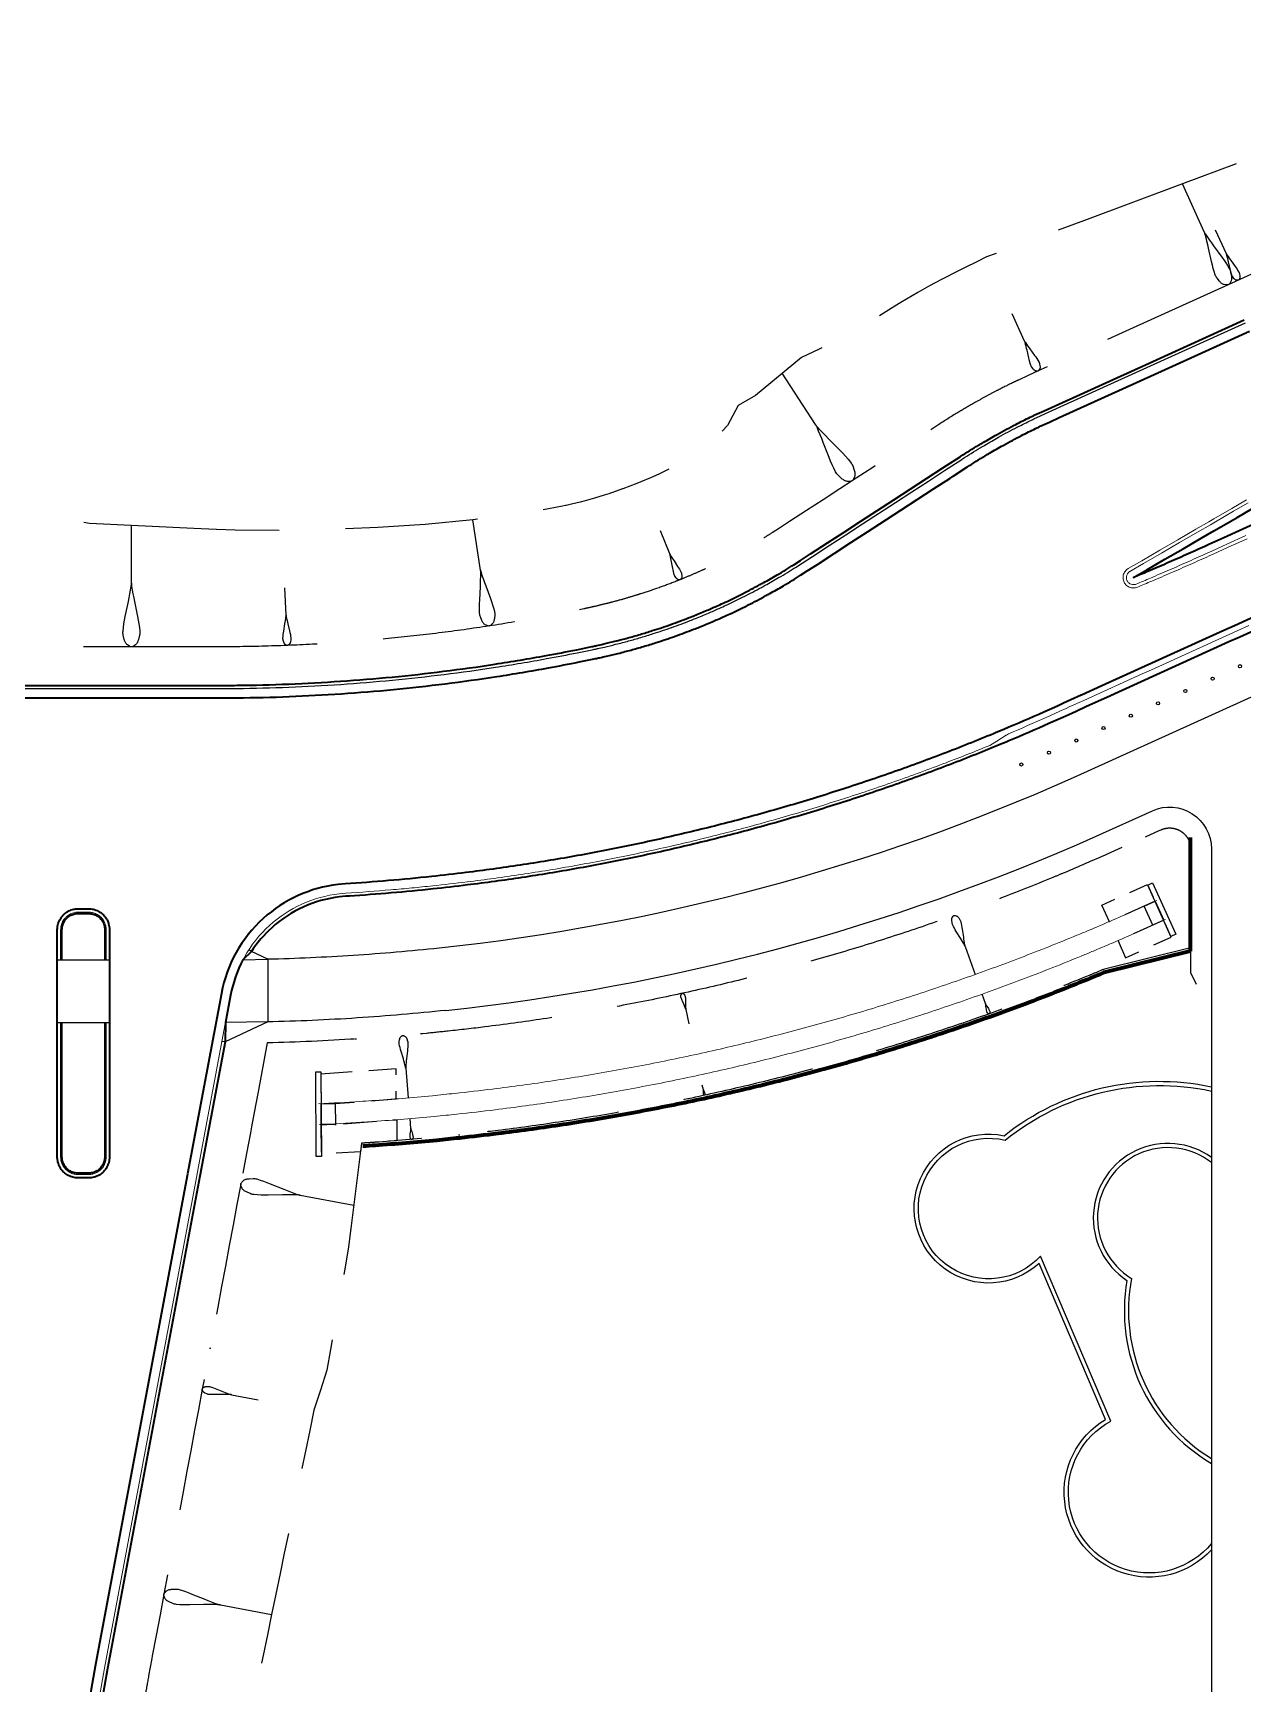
# Model space of a CAD drawing. Header units: metres. Extents: x 246420 to 246883, y 7418965 to 7419490.
# Drawn here: x 246766.2 to 246824.1, y 7419410.5 to 7419489.6 of the extents above; entities that cross this region are included whole.
import ezdxf

# ---------------------------------------------------------------- set-up
doc = ezdxf.new("R2010")
doc.units = ezdxf.units.M
doc.linetypes.add('HIDDEN', pattern=[9.525, 6.35, -3.175])
doc.linetypes.add('HIDDEN3', pattern=[2.3813, 1.5875, -0.7938])
for name, color, linetype, lineweight in [('BATTER', 251, 'HIDDEN', 25), ('BATTER_TICKS', 251, 'HIDDEN', 25), ('FENCE_1.05m', 10, 'FENCE_LINE', 70), ('FENCE_1.8m', 30, 'FENCE_LINE', 70)]:
    doc.layers.add(name, color=color, linetype=linetype, lineweight=lineweight)
for name, color, linetype in [('BOLLARD', 170, 'Continuous'), ('GRADELINE', 251, 'HIDDEN'), ('MISC_CONCRETE', 7, 'Continuous'), ('MISC_CONCRETE_2', 7, 'Continuous'), ('MISC_CONCRETE_3_ES', 7, 'Continuous'), ('MISC_CONCRETE_HIDDEN', 252, 'HIDDEN3')]:
    doc.layers.add(name, color=color, linetype=linetype)
for name, color, linetype, lineweight, true_color in [('KERB_BACK', 7, 'Continuous', 35, 0x5fd2ff), ('KERB_LINE', 7, 'Continuous', 18, 0xb9b9b9), ('KERB_LIP', 7, 'Continuous', 35, 0x5fd2ff)]:
    doc.layers.add(name, color=color, linetype=linetype, lineweight=lineweight, true_color=true_color)
doc.styles.get("Standard").update_dxf_attribs({"font": 'romans.shx', "width": 0.65})
doc.linetypes.add('FENCE_LINE', pattern='A,20,-1,["//",Standard,S=1,R=0,X=0,Y=-0.3],-3', length=24)

# ---------------------------------------------------------------- blocks, each defined once
blk = doc.blocks.new('Batter Tadpole2')
at = {"linetype": 'Continuous'}
for p, q in [((0, -0.0003), (0.0004, 0.0039)), ((0.0004, 0.0039), (0.0014, 0.0082)), ((0.0014, 0.0082), (0.0032, 0.0124)), ((0.0032, 0.0124), (0.0057, 0.0166)), ((0.0057, 0.0166), (0.017, 0.0336)), ((0.017, 0.0336), (0.0203, 0.0378)), ((0.0203, 0.0378), (0.0244, 0.0418)), ((0.0244, 0.0418), (0.0295, 0.0456)), ((0.0295, 0.0456), (0.0355, 0.0493)), ((0.0355, 0.0493), (0.0408, 0.052)), ((0.0408, 0.052), (0.047, 0.0545)), ((0.047, 0.0545), (0.0542, 0.0568)), ((0.0542, 0.0568), (0.0622, 0.059)), ((0.0622, 0.059), (0.0962, 0.0675)), ((0.0962, 0.0675), (0.1047, 0.0692)), ((0.1047, 0.0692), (0.1134, 0.0702)), ((0.1134, 0.0702), (0.1221, 0.0704)), ((0.1221, 0.0704), (0.131, 0.0698)), ((0.131, 0.0698), (0.1616, 0.0662)), ((0.1616, 0.0662), (0.1924, 0.0617)), ((0.1924, 0.0617), (0.2232, 0.0565)), ((0.2232, 0.0565), (0.2542, 0.0506)), ((0.2542, 0.0506), (0.3787, 0.0251)), ((0.3787, 0.0251), (0.4098, 0.0188)), ((0.4098, 0.0188), (0.4413, 0.0129)), ((0.4413, 0.0129), (0.4729, 0.0071)), ((0.4729, 0.0071), (0.5049, 0.0017)), ((0.5049, 0.0017), (0.511, 0.0008)), ((0.511, 0.0008), (0.5174, 0.0002)), ((0.5174, 0.0002), (0.5241, -0.0002)), ((0.0003, -0.0045), (0, -0.0003)), ((0.0014, -0.0087), (0.0003, -0.0045)), ((0.0032, -0.013), (0.0014, -0.0087)), ((0.0056, -0.0172), (0.0032, -0.013)), ((0.0169, -0.0342), (0.0056, -0.0172)), ((0.0202, -0.0384), (0.0169, -0.0342)), ((0.0243, -0.0423), (0.0202, -0.0384)), ((0.0294, -0.0462), (0.0243, -0.0423)), ((0.0353, -0.0498), (0.0294, -0.0462)), ((0.0407, -0.0525), (0.0353, -0.0498)), ((0.0469, -0.055), (0.0407, -0.0525)), ((0.054, -0.0574), (0.0469, -0.055)), ((0.062, -0.0596), (0.054, -0.0574)), ((0.096, -0.0681), (0.062, -0.0596)), ((0.1045, -0.0698), (0.096, -0.0681)), ((0.1132, -0.0708), (0.1045, -0.0698)), ((0.1219, -0.071), (0.1132, -0.0708)), ((0.1308, -0.0704), (0.1219, -0.071)), ((0.1614, -0.0668), (0.1308, -0.0704)), ((0.1922, -0.0624), (0.1614, -0.0668)), ((0.223, -0.0571), (0.1922, -0.0624)), ((0.254, -0.0512), (0.223, -0.0571)), ((0.3786, -0.0257), (0.254, -0.0512)), ((0.4098, -0.0195), (0.3786, -0.0257)), ((0.4412, -0.0135), (0.4098, -0.0195)), ((0.4729, -0.0078), (0.4412, -0.0135)), ((0.5049, -0.0024), (0.4729, -0.0078)), ((0.511, -0.0015), (0.5049, -0.0024)), ((0.5174, -0.0009), (0.511, -0.0015)), ((0.5241, -0.0005), (0.5174, -0.0009)), ((0.5241, -0.0002), (0.531, -0.0003)), ((0.531, -0.0003), (0.5241, -0.0005)), ((0.531, -0.0003), (1.0113, -0.0004))]:
    blk.add_line(p, q, dxfattribs=at)
blk = doc.blocks.new('*U6')
at = {"layer": 'BOLLARD'}
blk.add_circle((0, 0), 0.075, dxfattribs=at)
blk = doc.blocks.new('*U7')
at = {"layer": 'BOLLARD', "color": 0, "linetype": 'ByBlock', "lineweight": -2, "transparency": 16777216}
for p, rotation in [((246831.835, 7419462.85), 204.4035347357098), ((246829.221, 7419461.665), 204.4035347537217), ((246830.528, 7419462.257), 204.4035347357098), ((246827.914, 7419461.072), 204.4035347428076), ((246826.608, 7419460.479), 204.4035347428076), ((246823.994, 7419459.293), 204.4035347357098), ((246825.301, 7419459.886), 204.4035347357098), ((246822.687, 7419458.7), 204.4035347357098), ((246821.38, 7419458.107), 204.4035347357098), ((246818.767, 7419456.921), 204.4035347357098), ((246820.074, 7419457.514), 204.4035347553854), ((246817.46, 7419456.329), 204.4035347357098), ((246816.153, 7419455.736), 204.4035347925544), ((246813.524, 7419454.584), 202.827515212321), ((246814.843, 7419455.151), 203.6544740389557)]:
    blk.add_blockref('*U6', p, dxfattribs=dict(at, rotation=rotation))

msp = doc.modelspace()

# ---------------------------------------------------------------- linework, layer by layer
at = {"layer": 'BATTER', "flags": 128}
for points in [[(246841.787, 7419489.629), (246838.654, 7419488.871), (246835.616, 7419487.801), (246835.616, 7419487.801), (246833.929, 7419487.183), (246833.56, 7419487.048), (246833.56, 7419487.048), (246829.221, 7419485.458), (246824.557, 7419483.637), (246821.239, 7419482.407)], [(246843.191, 7419486.533), (246840.308, 7419485.225), (246837.387, 7419483.9), (246837.387, 7419483.9), (246835.754, 7419483.159), (246835.398, 7419482.998), (246835.398, 7419482.997), (246831.201, 7419481.093), (246826.648, 7419479.028), (246823.433, 7419477.569)], [(246821.239, 7419482.407), (246816.545, 7419480.65), (246811.849, 7419478.9), (246811.381, 7419478.664), (246810.831, 7419478.398), (246810.545, 7419478.256), (246809.691, 7419477.815), (246809.128, 7419477.512), (246808.566, 7419477.198), (246807.74, 7419476.717), (246807.458, 7419476.546), (246806.383, 7419475.872), (246806.365, 7419475.86), (246806.343, 7419475.846), (246805.696, 7419475.42), (246805.531, 7419475.309), (246804.693, 7419474.888), (246803.838, 7419474.487), (246802.98, 7419474.087), (246802.25, 7419473.48), (246802.062, 7419473.325), (246801.516, 7419472.874), (246800.776, 7419472.267), (246799.948, 7419471.789), (246799.434, 7419470.819), (246799.023, 7419470.385), (246798.822, 7419470.172), (246798.572, 7419469.916), (246798.299, 7419469.649), (246797.817, 7419469.357), (246797.681, 7419469.281), (246797.048, 7419468.94), (246796.993, 7419468.911), (246796.406, 7419468.62), (246796.151, 7419468.5), (246795.754, 7419468.322), (246795.292, 7419468.125), (246795.094, 7419468.045), (246794.426, 7419467.79), (246794.418, 7419467.787), (246793.75, 7419467.557), (246793.529, 7419467.485), (246793.068, 7419467.345), (246792.629, 7419467.222), (246792.379, 7419467.156), (246791.969, 7419467.055), (246791.718, 7419466.997), (246791.685, 7419466.989), (246791.528, 7419466.955), (246790.864, 7419466.833), (246789.504, 7419466.615), (246787.237, 7419466.312), (246784.962, 7419466.086), (246782.684, 7419465.935), (246780.404, 7419465.858), (246778.129, 7419465.796), (246775.854, 7419465.81), (246774.951, 7419465.836), (246774.939, 7419465.837), (246774.939, 7419465.837)], [(246774.937, 7419465.837), (246773.878, 7419465.887), (246768.878, 7419466.123), (246764.878, 7419466.875), (246764.878, 7419466.875), (246763.878, 7419466.923), (246759.81, 7419467.173), (246759.81, 7419467.173), (246758.878, 7419467.111), (246758.65, 7419467.095), (246758.65, 7419467.095), (246758.035, 7419467.058), (246758.035, 7419467.058), (246757.9, 7419467.051), (246756.878, 7419466.974), (246756.878, 7419466.974), (246755.33, 7419466.981), (246755.33, 7419466.981), (246755.329, 7419466.981), (246755.329, 7419466.981), (246754.33, 7419467.032), (246754.329, 7419467.032), (246753.878, 7419467.055), (246748.878, 7419467.311), (246746.522, 7419467.432), (246743.878, 7419467.568), (246743.668, 7419467.578), (246738.878, 7419467.824), (246733.878, 7419468.041), (246728.878, 7419467.724), (246723.878, 7419466.827), (246722.13, 7419466.373), (246722.13, 7419466.373), (246718.878, 7419465.989), (246717.13, 7419465.732), (246717.13, 7419465.732), (246713.878, 7419465.254), (246708.878, 7419464.397), (246703.878, 7419463.468), (246702.348, 7419463.184), (246700.22, 7419462.789), (246698.878, 7419462.54), (246698.174, 7419462.409), (246697.506, 7419462.285), (246695.281, 7419461.872), (246693.752, 7419461.588), (246692.207, 7419461.273), (246692.207, 7419461.273), (246691.048, 7419461.018), (246688.375, 7419460.37), (246685.714, 7419459.853), (246685.021, 7419459.723), (246685.021, 7419459.723), (246684.872, 7419459.695), (246684.872, 7419459.695), (246683.043, 7419459.533)], [(246821.627, 7419450.352), (246821.627, 7419448.614), (246821.627, 7419448.551), (246821.627, 7419448.551), (246821.627, 7419447.261), (246821.627, 7419447.261), (246821.627, 7419445.261), (246821.627, 7419445.261), (246821.627, 7419445.261), (246821.627, 7419444.614), (246821.627, 7419444.614), (246822.127, 7419443.614), (246822.627, 7419442.614)], [(246777.392, 7419441.25), (246776.951, 7419438.902), (246776.767, 7419437.919), (246776.638, 7419437.232), (246776.583, 7419436.936), (246776.398, 7419435.954), (246776.214, 7419434.971), (246776.123, 7419434.486), (246776.123, 7419434.486)], [(246781.909, 7419436.442), (246781.416, 7419432.475), (246781.277, 7419431.484), (246781.122, 7419430.495), (246780.951, 7419429.51), (246780.774, 7419428.526), (246780.598, 7419427.541), (246780.422, 7419426.557), (246780.245, 7419425.573), (246780.245, 7419425.572), (246779.936, 7419424.613), (246779.627, 7419423.654), (246779.627, 7419423.654), (246779.424, 7419422.674), (246779.221, 7419421.695), (246779.018, 7419420.716), (246778.815, 7419419.736), (246778.612, 7419418.757), (246778.409, 7419417.777), (246778.206, 7419416.798), (246778.003, 7419415.819), (246777.8, 7419414.839), (246777.597, 7419413.86), (246777.394, 7419412.881), (246777.191, 7419411.901), (246776.988, 7419410.922), (246776.962, 7419410.8), (246776.804, 7419410.008), (246776.633, 7419409.101), (246776.471, 7419408.193), (246776.312, 7419407.283), (246776.155, 7419406.373), (246775.996, 7419405.463), (246775.837, 7419404.552), (246775.678, 7419403.639), (246775.517, 7419402.726), (246775.356, 7419401.811), (246775.193, 7419400.895), (246775.03, 7419399.977), (246774.866, 7419399.057), (246774.701, 7419398.135), (246774.535, 7419397.21), (246774.368, 7419396.283), (246774.2, 7419395.353), (246774.031, 7419394.42), (246773.906, 7419393.712), (246773.865, 7419393.469), (246773.832, 7419393.287), (246773.652, 7419392.469), (246773.514, 7419391.855)]]:
    msp.add_lwpolyline(points, dxfattribs=at)
for points in [[(246823.433, 7419477.569), (246818.88, 7419475.503), (246814.327, 7419473.438), (246813.851, 7419473.222), (246813.382, 7419473.005, 0.002083), (246813.138, 7419472.888, 0.006255), (246812.412, 7419472.526, 0.004162), (246811.934, 7419472.275, 0.00419), (246811.456, 7419472.014, 0.006227), (246810.755, 7419471.611, 0.002149), (246810.516, 7419471.469, 0.008268), (246809.606, 7419470.9, 0.00014), (246809.591, 7419470.89, 0.00017), (246809.572, 7419470.878), (246808.923, 7419470.456), (246808.756, 7419470.347), (246807.975, 7419469.84), (246807.191, 7419469.33), (246806.404, 7419468.819), (246805.614, 7419468.305), (246805.411, 7419468.173), (246804.821, 7419467.789), (246804.024, 7419467.271), (246803.223, 7419466.751), (246802.418, 7419466.228), (246801.931, 7419465.911), (246801.635, 7419465.721, -0.003883), (246801.271, 7419465.495, -0.004143), (246800.88, 7419465.26, -0.006273), (246800.279, 7419464.918, -0.001735), (246800.112, 7419464.825, -0.007992), (246799.332, 7419464.416, -0.00069), (246799.264, 7419464.382, -0.007287), (246798.541, 7419464.032, -0.003129), (246798.228, 7419463.889, -0.004835), (246797.74, 7419463.675, -0.005582), (246797.171, 7419463.44, -0.002372), (246796.928, 7419463.343, -0.007945), (246796.108, 7419463.038, -0.0001), (246796.097, 7419463.035, -0.007838), (246795.279, 7419462.76, -0.002579), (246795.007, 7419462.675, -0.005353), (246794.442, 7419462.507, -0.005064), (246793.903, 7419462.36, -0.002865), (246793.598, 7419462.282, -0.004686), (246793.095, 7419462.162, -0.002866), (246792.787, 7419462.093, -0.000374), (246792.747, 7419462.084, -0.001776), (246792.556, 7419462.043), (246791.853, 7419461.899, -0.004251), (246790.416, 7419461.624, -0.007066), (246788.019, 7419461.221, -0.007066), (246785.612, 7419460.885, -0.007066), (246783.196, 7419460.618, -0.007066), (246780.774, 7419460.419, -0.007066), (246778.346, 7419460.289, -0.007066), (246775.916, 7419460.227, -0.002805), (246774.951, 7419460.222, -0.00004), (246774.938, 7419460.222, 0), (246774.938, 7419460.222)], [(246774.937, 7419460.222), (246773.878, 7419460.222), (246768.878, 7419460.222), (246764.878, 7419460.222), (246764.878, 7419460.222), (246763.878, 7419460.222), (246759.81, 7419460.222), (246759.81, 7419460.222), (246758.878, 7419460.222), (246758.65, 7419460.222), (246758.65, 7419460.222), (246758.035, 7419460.222), (246758.035, 7419460.222), (246757.9, 7419460.222), (246756.878, 7419460.222), (246756.878, 7419460.222), (246755.33, 7419460.222), (246755.33, 7419460.222), (246755.329, 7419460.222), (246755.329, 7419460.222), (246754.33, 7419460.222), (246754.329, 7419460.222), (246753.878, 7419460.222), (246748.878, 7419460.222), (246746.522, 7419460.222), (246743.878, 7419460.222), (246743.668, 7419460.222), (246738.878, 7419460.222), (246733.878, 7419460.222), (246728.878, 7419460.222), (246723.878, 7419460.222), (246722.13, 7419460.222), (246722.13, 7419460.222), (246718.878, 7419460.222), (246717.13, 7419460.222), (246717.13, 7419460.222), (246713.878, 7419460.222), (246708.878, 7419460.222), (246703.878, 7419460.222), (246702.348, 7419460.222), (246700.22, 7419460.222), (246698.878, 7419460.222), (246698.174, 7419460.222), (246697.506, 7419460.222), (246695.281, 7419460.222, 0.003771), (246693.772, 7419460.211, 0.003831), (246692.241, 7419460.176, 0), (246692.24, 7419460.176, 0.00289), (246691.085, 7419460.134, 0.006721), (246688.401, 7419459.985, 0.006721), (246685.722, 7419459.764, 0.001755), (246685.024, 7419459.695, 0), (246685.024, 7419459.695, 0.000379), (246684.873, 7419459.679, 0), (246684.873, 7419459.679, 0.004587), (246683.05, 7419459.471, 0.006721), (246680.387, 7419459.107, 0.006721), (246677.735, 7419458.671, 0.006721), (246675.095, 7419458.163, 0.006721), (246672.47, 7419457.586, 0.006721), (246669.861, 7419456.937, 0.006721), (246667.27, 7419456.219, 0.006721), (246664.7, 7419455.431, 0.006721), (246662.152, 7419454.575, 0.006721), (246659.628, 7419453.651, 0.006721), (246657.13, 7419452.659, 0.006721), (246654.659, 7419451.6, 0.006721), (246652.218, 7419450.475, 0.001039), (246651.843, 7419450.295), (246647.687, 7419448.291), (246643.184, 7419446.119), (246638.68, 7419443.947), (246634.176, 7419441.775), (246629.673, 7419439.604), (246625.169, 7419437.432), (246620.665, 7419435.26), (246616.162, 7419433.088), (246614.026, 7419432.058), (246614.026, 7419432.058), (246611.658, 7419430.916), (246608.252, 7419429.274), (246608.252, 7419429.274), (246608.005, 7419429.154), (246608.005, 7419429.154), (246607.155, 7419428.744), (246606.55, 7419428.453), (246606.55, 7419428.453), (246602.651, 7419426.572), (246602.651, 7419426.572), (246598.147, 7419424.4), (246593.644, 7419422.228), (246593.518, 7419422.168), (246593.518, 7419422.168), (246592.063, 7419421.466), (246592.062, 7419421.466), (246591.816, 7419421.347), (246591.816, 7419421.347), (246589.14, 7419420.057), (246586.901, 7419418.977), (246586.901, 7419418.977), (246584.636, 7419417.885), (246580.133, 7419415.713), (246575.629, 7419413.541), (246571.125, 7419411.369), (246566.622, 7419409.197), (246562.118, 7419407.025), (246557.614, 7419404.853), (246553.111, 7419402.681), (246551.527, 7419401.918), (246551.527, 7419401.918), (246548.607, 7419400.51), (246546.804, 7419399.64), (246546.803, 7419399.64), (246546.803, 7419399.64)], [(246819.474, 7419451.12), (246820.127, 7419451.417), (246820.214, 7419451.456, -0.0426), (246820.374, 7419451.513, -0.048114), (246820.564, 7419451.544, -0.020612), (246820.646, 7419451.545, -0.027475), (246820.756, 7419451.537, -0.048114), (246820.943, 7419451.494, -0.048114), (246821.119, 7419451.417, -0.048114), (246821.276, 7419451.307, -0.048114), (246821.41, 7419451.169, -0.048114), (246821.514, 7419451.008, -0.048114), (246821.586, 7419450.83, -0.048114), (246821.623, 7419450.641, -0.012811), (246821.626, 7419450.59, -0.0111), (246821.627, 7419450.546), (246821.627, 7419450.352)], [(246818.33, 7419450.602), (246817.629, 7419450.286, 0), (246817.629, 7419450.286, -0.00535), (246815.566, 7419449.395, 0), (246815.566, 7419449.395, -0.00137), (246815.035, 7419449.174, -0.006721), (246812.412, 7419448.132, -0.006721), (246809.762, 7419447.16, -0.006721), (246807.086, 7419446.26, -0.006721), (246804.388, 7419445.433, -0.006721), (246801.668, 7419444.678, -0.006721), (246798.929, 7419443.996, -0.006721), (246796.173, 7419443.389, -0.006721), (246793.401, 7419442.856, -0.006721), (246790.616, 7419442.397, -0.006721), (246787.82, 7419442.014, -0.004226), (246786.056, 7419441.811, 0), (246786.056, 7419441.811, -0.002494), (246785.014, 7419441.705, -0.006721), (246782.201, 7419441.473, -0.001344), (246781.638, 7419441.435, 0), (246781.638, 7419441.435, -0.01012), (246777.392, 7419441.25)], [(246821.627, 7419445.797), (246817.5, 7419444.784), (246817.5, 7419444.784, -0.00137), (246816.943, 7419444.552, -0.006721), (246814.195, 7419443.461, -0.006721), (246811.419, 7419442.443, -0.006721), (246808.617, 7419441.5, -0.006721), (246805.79, 7419440.633, -0.006721), (246802.94, 7419439.842, -0.006721), (246800.071, 7419439.129, -0.006721), (246797.183, 7419438.492, -0.006721), (246794.28, 7419437.933, -0.006721), (246791.362, 7419437.453, -0.006721), (246788.433, 7419437.051, -0.004226), (246786.585, 7419436.839, 0), (246786.585, 7419436.839, -0.002494), (246785.493, 7419436.728, -0.006721), (246782.547, 7419436.485, -0.001344), (246781.957, 7419436.445)], [(246776.123, 7419434.486), (246775.938, 7419433.503), (246775.754, 7419432.52), (246775.569, 7419431.537), (246775.385, 7419430.554), (246775.201, 7419429.571), (246775.016, 7419428.589), (246774.832, 7419427.606), (246774.647, 7419426.623), (246774.647, 7419426.623), (246774.463, 7419425.64), (246774.278, 7419424.657), (246774.278, 7419424.657), (246774.094, 7419423.674), (246773.91, 7419422.692), (246773.725, 7419421.709), (246773.541, 7419420.726), (246773.356, 7419419.743), (246773.172, 7419418.76), (246772.987, 7419417.777), (246772.803, 7419416.794), (246772.619, 7419415.812), (246772.434, 7419414.829), (246772.25, 7419413.846), (246772.065, 7419412.863), (246771.881, 7419411.88), (246771.858, 7419411.758), (246771.704, 7419410.919, 0.002489), (246771.538, 7419409.959, 0.002489), (246771.381, 7419408.998, 0.002489), (246771.233, 7419408.035, 0.002489), (246771.096, 7419407.071, 0.002489), (246770.967, 7419406.105, 0.002489), (246770.849, 7419405.138, 0.002489), (246770.74, 7419404.17, 0.002489), (246770.641, 7419403.201, 0.002489), (246770.551, 7419402.231, 0.002489), (246770.471, 7419401.26, 0.002489), (246770.401, 7419400.289, 0.002489), (246770.34, 7419399.316, 0.002489), (246770.289, 7419398.344, 0.002489), (246770.248, 7419397.37, 0.002489), (246770.216, 7419396.397, 0.002489), (246770.194, 7419395.423, 0.002489), (246770.182, 7419394.449, 0.001882), (246770.179, 7419393.712), (246770.179, 7419393.469), (246770.179, 7419393.287), (246770.179, 7419392.469), (246770.179, 7419391.855)]]:
    msp.add_lwpolyline(points, format="xyb", dxfattribs=at)
at = {"layer": 'FENCE_1.05m', "ltscale": 0.8, "flags": 128}
msp.add_lwpolyline([(246821.627, 7419445.641), (246821.627, 7419451.091)], dxfattribs=at)
at = {"layer": 'FENCE_1.8m', "flags": 128}
msp.add_lwpolyline([(246821.627, 7419445.641), (246817.547, 7419444.641, -0.001343), (246817.001, 7419444.414, -0.006721), (246814.249, 7419443.32, -0.006721), (246811.469, 7419442.301, -0.006721), (246808.662, 7419441.357, -0.006721), (246805.832, 7419440.489, -0.006721), (246802.979, 7419439.697, -0.006721), (246800.105, 7419438.982, -0.006721), (246797.214, 7419438.345, -0.006721), (246794.306, 7419437.786, -0.006721), (246791.384, 7419437.305, -0.006721), (246788.451, 7419436.902, -0.004226), (246786.601, 7419436.69), (246786.601, 7419436.69, -0.002494), (246785.508, 7419436.579, -0.006721), (246782.557, 7419436.335, -0.001344), (246781.966, 7419436.296)], format="xyb", dxfattribs=at)
at = {"layer": 'GRADELINE', "flags": 128}
msp.add_lwpolyline([(246776.224, 7419445.23), (246777.424, 7419445.252), (246777.424, 7419442.252), (246775.389, 7419442.23)], dxfattribs=at)
at = {"layer": 'KERB_BACK', "flags": 128}
for points in [[(246695.281, 7419458.372), (246774.937, 7419458.372, 0.00004), (246774.951, 7419458.372, 0.002805), (246775.937, 7419458.378, 0.007066), (246778.419, 7419458.441, 0.007066), (246780.899, 7419458.574, 0.007066), (246783.374, 7419458.776, 0.007066), (246785.841, 7419459.05, 0.007066), (246788.3, 7419459.392, 0.007066), (246790.749, 7419459.805, 0.00425), (246792.216, 7419460.085), (246792.934, 7419460.232, 0.001778), (246793.139, 7419460.276, 0.000374), (246793.181, 7419460.285, 0.002862), (246793.51, 7419460.359, 0.004688), (246794.047, 7419460.488, 0.002864), (246794.373, 7419460.571, 0.005064), (246794.947, 7419460.728, 0.005354), (246795.551, 7419460.906, 0.002579), (246795.84, 7419460.997, 0.007832), (246796.713, 7419461.29, 0.0001), (246796.724, 7419461.294, 0.007951), (246797.601, 7419461.62, 0.002371), (246797.86, 7419461.722, 0.005582), (246798.466, 7419461.974, 0.004836), (246798.987, 7419462.202, 0.003128), (246799.322, 7419462.355, 0.007282), (246800.093, 7419462.728, 0.00069), (246800.165, 7419462.765, 0.007996), (246800.998, 7419463.202, 0.001735), (246801.176, 7419463.3, 0.006274), (246801.817, 7419463.665, 0.004143), (246802.235, 7419463.916, 0.00388), (246802.622, 7419464.157), (246802.94, 7419464.36), (246803.426, 7419464.677), (246804.231, 7419465.2), (246805.032, 7419465.72), (246805.829, 7419466.238), (246807.412, 7419467.268), (246808.199, 7419467.779), (246808.983, 7419468.289), (246809.764, 7419468.796), (246809.931, 7419468.905), (246810.582, 7419469.328, -0.000144), (246810.597, 7419469.337, -0.000124), (246810.61, 7419469.346, -0.008296), (246811.471, 7419469.884, -0.002148), (246811.697, 7419470.018, -0.006226), (246812.357, 7419470.398, -0.004191), (246812.807, 7419470.644, -0.004162), (246813.258, 7419470.88, -0.006253), (246813.944, 7419471.222, -0.002088), (246814.174, 7419471.333), (246814.615, 7419471.536), (246819.644, 7419473.819), (246824.198, 7419475.885)], [(246825.043, 7419466.271), (246824.133, 7419465.858), (246823.222, 7419465.444), (246822.51, 7419465.121), (246822.312, 7419465.032, -0.001803), (246821.403, 7419464.625, -0.001803), (246820.491, 7419464.224, -0.001803), (246819.575, 7419463.83, -0.001342), (246818.892, 7419463.541), (246818.892, 7419463.541), (246818.892, 7419463.541), (246818.892, 7419463.541), (246818.892, 7419463.541), (246818.892, 7419463.541), (246818.892, 7419463.541), (246818.892, 7419463.541), (246818.892, 7419463.541), (246818.892, 7419463.541), (246818.892, 7419463.541), (246818.892, 7419463.541), (246819.539, 7419463.916), (246820.404, 7419464.418), (246821.269, 7419464.92), (246822.134, 7419465.422), (246822.751, 7419465.779), (246822.999, 7419465.924), (246823.864, 7419466.425), (246824.565, 7419466.832)], [(246776.628, 7419445.623), (246776.225, 7419445.232, 0.075226), (246775.634, 7419443.537), (246775.388, 7419442.224), (246775.365, 7419441.291)]]:
    msp.add_lwpolyline(points, format="xyb", dxfattribs=at)
at = {"layer": 'KERB_BACK'}
for points in [[(246825.75, 7419461.49), (246823.987, 7419460.69), (246823.471, 7419460.456), (246817.621, 7419457.802), (246816.643, 7419457.358), (246816.144, 7419457.131), (246816.143, 7419457.131), (246815.791, 7419456.971), (246815.503, 7419456.841), (246814.845, 7419456.545, 0), (246814.844, 7419456.545, -0.00535), (246812.916, 7419455.712, -0.00137), (246812.42, 7419455.505, -0.006721), (246809.968, 7419454.531, -0.006721), (246807.491, 7419453.623, -0.006721), (246804.99, 7419452.782, -0.006721), (246802.467, 7419452.008, -0.006721), (246799.925, 7419451.302, -0.006721), (246797.365, 7419450.665, -0.006721), (246794.788, 7419450.097, -0.006721), (246792.198, 7419449.599, -0.006721), (246789.594, 7419449.17, -0.006721), (246786.98, 7419448.812, -0.004226), (246785.332, 7419448.622, -0.010259), (246781.322, 7419448.279, -0.000412), (246781.161, 7419448.269), (246780.854, 7419448.241, 0.156289), (246777.603, 7419446.766, 0.06446), (246776.628, 7419445.623)], [(246767.554, 7419445.222), (246767.554, 7419446.031), (246767.554, 7419446.672, -0.027285), (246767.559, 7419446.756, -0.062582), (246767.604, 7419446.944, -0.062582), (246767.694, 7419447.115, -0.020836), (246767.733, 7419447.167, -0.041691), (246767.823, 7419447.259, -0.062582), (246767.984, 7419447.366, -0.062582), (246768.167, 7419447.43, -0.041691), (246768.295, 7419447.446, -0.011254), (246768.329, 7419447.447), (246768.829, 7419447.447, -0.00958), (246768.859, 7419447.446, -0.062582), (246769.05, 7419447.415, -0.062582), (246769.227, 7419447.337, -0.062582), (246769.379, 7419447.218, -0.062582), (246769.497, 7419447.065, -0.020836), (246769.528, 7419447.009, -0.041691), (246769.574, 7419446.888, -0.062582), (246769.604, 7419446.697, -0.00812), (246769.604, 7419446.672), (246769.604, 7419445.954), (246769.604, 7419445.222)], [(246769.604, 7419442.222), (246769.604, 7419441.954), (246769.604, 7419440.954), (246769.604, 7419439.954), (246769.604, 7419438.954), (246769.604, 7419437.954), (246769.604, 7419436.954), (246769.604, 7419435.954), (246769.604, 7419435.779, -0.018685), (246769.602, 7419435.721, -0.062582), (246769.564, 7419435.532, -0.062582), (246769.48, 7419435.358, -0.062582), (246769.356, 7419435.21, -0.062582), (246769.198, 7419435.098, -0.020836), (246769.14, 7419435.069, -0.041691), (246769.018, 7419435.028, -0.06039), (246768.833, 7419435.004), (246768.574, 7419435.003), (246768.333, 7419435.002, -0.002182), (246768.326, 7419435.002, -0.062582), (246768.135, 7419435.027, -0.062582), (246767.955, 7419435.098, -0.062582), (246767.799, 7419435.212, -0.062582), (246767.676, 7419435.361, -0.062582), (246767.593, 7419435.535, -0.062582), (246767.556, 7419435.725, -0.016718), (246767.554, 7419435.777), (246767.554, 7419435.96), (246767.554, 7419436.96), (246767.554, 7419437.96), (246767.554, 7419438.415), (246767.554, 7419438.748), (246767.554, 7419438.96), (246767.554, 7419439.031), (246767.554, 7419439.031)], [(246774.157, 7419434.855), (246769.892, 7419412.127), (246769.735, 7419411.271, 0.044221), (246768.179, 7419393.712), (246768.179, 7419388.355, -0.414214), (246753.029, 7419373.205), (246728.69, 7419373.205, -0.165408)]]:
    msp.add_lwpolyline(points, format="xyb", dxfattribs=at)
for points in [[(246767.554, 7419439.031), (246767.554, 7419440.031), (246767.554, 7419441.031), (246767.554, 7419442.031), (246767.554, 7419442.222)], [(246775.365, 7419441.291), (246774.16, 7419434.868)]]:
    msp.add_lwpolyline(points, dxfattribs=at)
at = {"layer": 'KERB_LINE', "flags": 128}
for points in [[(246824.339, 7419465.403), (246823.428, 7419464.99), (246822.716, 7419464.667), (246822.518, 7419464.577, -0.001803), (246821.605, 7419464.168, -0.001803), (246820.689, 7419463.766, -0.001803), (246819.771, 7419463.371, -0.001342), (246819.085, 7419463.081), (246819.033, 7419463.062, -0.037518), (246818.96, 7419463.047, -0.062582), (246818.836, 7419463.045, -0.100335), (246818.647, 7419463.106, -0.100335), (246818.497, 7419463.236, -0.100335), (246818.409, 7419463.414, -0.100335), (246818.398, 7419463.612, -0.100335), (246818.464, 7419463.798, -0.047284), (246818.52, 7419463.874, -0.0528), (246818.598, 7419463.945, -0.025743), (246818.642, 7419463.973), (246819.289, 7419464.348), (246820.154, 7419464.85), (246821.019, 7419465.352), (246821.884, 7419465.853), (246822.5, 7419466.211), (246822.749, 7419466.355), (246823.614, 7419466.857), (246824.314, 7419467.263)], [(246824.273, 7419465.548), (246823.363, 7419465.135), (246822.65, 7419464.811), (246822.452, 7419464.722, -0.001803), (246821.541, 7419464.314, -0.001803), (246820.626, 7419463.912, -0.001803), (246819.709, 7419463.517, -0.001342), (246819.024, 7419463.227), (246818.988, 7419463.215, -0.037518), (246818.938, 7419463.204, -0.062582), (246818.854, 7419463.203, -0.100335), (246818.725, 7419463.245, -0.100335), (246818.623, 7419463.333, -0.100335), (246818.563, 7419463.454, -0.100335), (246818.555, 7419463.589, -0.100335), (246818.601, 7419463.716, -0.047284), (246818.639, 7419463.768, -0.0528), (246818.692, 7419463.816, -0.025743), (246818.721, 7419463.835), (246819.369, 7419464.211), (246820.234, 7419464.712), (246821.099, 7419465.214), (246821.964, 7419465.716), (246822.58, 7419466.074), (246822.829, 7419466.218), (246823.694, 7419466.72), (246824.394, 7419467.126)], [(246824.425, 7419461.245), (246823.856, 7419460.987), (246823.34, 7419460.753), (246823.34, 7419460.753), (246819.759, 7419459.128), (246819.758, 7419459.128), (246819.303, 7419458.921), (246819.303, 7419458.921), (246817.491, 7419458.099), (246817.491, 7419458.099), (246816.513, 7419457.655), (246816.513, 7419457.655), (246816.513, 7419457.655), (246815.819, 7419457.34), (246815.819, 7419457.34), (246815.661, 7419457.268), (246815.661, 7419457.268), (246815.373, 7419457.138), (246814.717, 7419456.843, 0), (246814.716, 7419456.843, -0.005037), (246812.908, 7419456.06, 0), (246812.908, 7419456.06), (246812.803, 7419455.994), (246812.802, 7419455.994), (246812.342, 7419455.705), (246812.007, 7419455.498, -0.005741), (246809.914, 7419454.671, -0.006721), (246807.441, 7419453.764, -0.006721), (246804.944, 7419452.924, -0.006721), (246802.425, 7419452.152, -0.006721), (246799.887, 7419451.447, -0.006721), (246797.331, 7419450.811, -0.006721), (246794.758, 7419450.244, -0.006721), (246792.171, 7419449.747, -0.006721), (246789.572, 7419449.319, -0.006721), (246786.962, 7419448.961, -0.004226), (246785.316, 7419448.772, -0.002565), (246784.316, 7419448.671, -0.002565), (246783.316, 7419448.58, -0.005542), (246781.151, 7419448.418), (246780.837, 7419448.39, 0.156289), (246777.503, 7419446.877, 0.163754), (246775.634, 7419443.537), (246774.012, 7419434.896)], [(246820.019, 7419448.073), (246819.86, 7419448.001), (246819.86, 7419448.001), (246819.573, 7419447.871), (246818.848, 7419447.545, 0), (246818.848, 7419447.545, -0.00535), (246816.726, 7419446.628, 0), (246816.726, 7419446.628, -0.00137), (246816.18, 7419446.401, -0.006721), (246813.482, 7419445.329, -0.006721), (246810.756, 7419444.33, -0.006721), (246808.004, 7419443.404, -0.006721), (246805.229, 7419442.553, -0.006721), (246802.432, 7419441.777, -0.006721), (246799.614, 7419441.076, -0.006721), (246796.779, 7419440.451, -0.006721), (246793.928, 7419439.902, -0.006721), (246791.064, 7419439.431, -0.006721), (246788.188, 7419439.036, -0.004226), (246786.374, 7419438.828, 0), (246786.374, 7419438.828, -0.002494), (246785.302, 7419438.719, -0.006721), (246782.408, 7419438.48, -0.001344), (246781.829, 7419438.441, 0), (246781.829, 7419438.441, -0.004585), (246779.851, 7419438.333)], [(246820.432, 7419447.162), (246820.274, 7419447.091), (246820.273, 7419447.091), (246819.986, 7419446.96), (246819.254, 7419446.632, 0), (246819.254, 7419446.632, -0.00535), (246817.113, 7419445.706, 0), (246817.113, 7419445.706, -0.00137), (246816.562, 7419445.477, -0.006721), (246813.839, 7419444.395, -0.006721), (246811.088, 7419443.386, -0.006721), (246808.31, 7419442.452, -0.006721), (246805.509, 7419441.593, -0.006721), (246802.686, 7419440.809, -0.006721), (246799.843, 7419440.102, -0.006721), (246796.981, 7419439.471, -0.006721), (246794.104, 7419438.918, -0.006721), (246791.213, 7419438.442, -0.006721), (246788.31, 7419438.044, -0.004226), (246786.479, 7419437.833, 0), (246786.479, 7419437.833, -0.002494), (246785.398, 7419437.724, -0.006721), (246782.478, 7419437.482, -0.001344), (246781.893, 7419437.443, 0), (246781.893, 7419437.443, -0.004585), (246779.897, 7419437.334)]]:
    msp.add_lwpolyline(points, format="xyb", dxfattribs=at)
at = {"layer": 'KERB_LINE'}
for points in [[(246767.489, 7419445.222), (246767.489, 7419446.031), (246767.489, 7419446.672, -0.027259), (246767.494, 7419446.763, -0.06261), (246767.543, 7419446.967, -0.062439), (246767.64, 7419447.152, -0.020893), (246767.683, 7419447.208, -0.041839), (246767.781, 7419447.308, -0.062574), (246767.955, 7419447.424, -0.062561), (246768.153, 7419447.494, -0.041616), (246768.291, 7419447.511, -0.011296), (246768.329, 7419447.512), (246768.828, 7419447.512, -0.009636), (246768.862, 7419447.511, -0.062736), (246769.069, 7419447.478, -0.062526), (246769.26, 7419447.394, -0.062576), (246769.426, 7419447.264, -0.062446), (246769.553, 7419447.099, -0.020927), (246769.586, 7419447.037, -0.041808), (246769.636, 7419446.906, -0.06211), (246769.669, 7419446.7, -0.008124), (246769.669, 7419446.673), (246769.669, 7419445.954), (246769.669, 7419445.222)], [(246769.669, 7419442.222), (246769.669, 7419441.954), (246769.669, 7419440.954), (246769.669, 7419439.954), (246769.669, 7419438.954), (246769.669, 7419437.954), (246769.669, 7419436.954), (246769.669, 7419435.954), (246769.669, 7419435.778, -0.018636), (246769.667, 7419435.716, -0.062346), (246769.625, 7419435.511, -0.062604), (246769.535, 7419435.323, -0.06255), (246769.399, 7419435.163, -0.062819), (246769.228, 7419435.04, -0.020854), (246769.166, 7419435.009, -0.041458), (246769.034, 7419434.964, -0.06037), (246768.833, 7419434.939), (246768.575, 7419434.938), (246768.333, 7419434.937, -0.002214), (246768.327, 7419434.937, -0.06259), (246768.118, 7419434.964, -0.062564), (246767.924, 7419435.041, -0.062579), (246767.755, 7419435.165, -0.062635), (246767.621, 7419435.326, -0.062531), (246767.531, 7419435.515, -0.062803), (246767.492, 7419435.721, -0.016786), (246767.489, 7419435.778), (246767.489, 7419435.96), (246767.489, 7419436.96), (246767.489, 7419437.96), (246767.489, 7419438.415), (246767.489, 7419438.748), (246767.489, 7419438.96), (246767.489, 7419439.031), (246767.489, 7419440.031), (246767.489, 7419441.031), (246767.489, 7419442.031), (246767.489, 7419442.222)], [(246774.01, 7419434.882), (246769.745, 7419412.155), (246769.588, 7419411.297, 0.044221), (246768.029, 7419393.712), (246768.029, 7419388.355, -0.414214), (246753.029, 7419373.355), (246728.69, 7419373.355, -0.165408), (246727.47, 7419373.77), (246724.001, 7419376.44, 0.165478), (246722.781, 7419376.855), (246714.38, 7419376.855, 0.414214), (246713.63, 7419376.105), (246713.63, 7419372.055, -0.414214), (246713.03, 7419371.455), (246690.83, 7419371.455, -0.414214)]]:
    msp.add_lwpolyline(points, format="xyb", dxfattribs=at)
at = {"layer": 'KERB_LIP', "flags": 128}
msp.add_lwpolyline([(246695.281, 7419457.772), (246774.937, 7419457.772, 0.00004), (246774.951, 7419457.772, 0.002805), (246775.944, 7419457.778, 0.007066), (246778.443, 7419457.841, 0.007066), (246780.939, 7419457.975, 0.007066), (246783.431, 7419458.179, 0.007066), (246785.916, 7419458.454, 0.007066), (246788.392, 7419458.799, 0.007066), (246790.857, 7419459.214, 0.004251), (246792.334, 7419459.497), (246793.057, 7419459.645, 0.001776), (246793.266, 7419459.689, 0.000374), (246793.309, 7419459.699, 0.002866), (246793.645, 7419459.774, 0.004686), (246794.192, 7419459.905, 0.002865), (246794.525, 7419459.991, 0.005064), (246795.111, 7419460.151, 0.005353), (246795.727, 7419460.333, 0.002579), (246796.022, 7419460.425, 0.007838), (246796.914, 7419460.725, 0.0001), (246796.925, 7419460.729, 0.007945), (246797.819, 7419461.061, 0.002372), (246798.083, 7419461.166, 0.005582), (246798.702, 7419461.422, 0.004835), (246799.234, 7419461.655, 0.003129), (246799.575, 7419461.811, 0.007287), (246800.362, 7419462.192, 0.00069), (246800.436, 7419462.229, 0.007992), (246801.285, 7419462.675, 0.001735), (246801.468, 7419462.775, 0.006273), (246802.121, 7419463.148, 0.004143), (246802.548, 7419463.404, 0.003883), (246802.944, 7419463.65), (246803.266, 7419463.857), (246803.754, 7419464.173), (246804.558, 7419464.697), (246805.359, 7419465.217), (246806.156, 7419465.735), (246806.746, 7419466.119), (246807.739, 7419466.764), (246808.526, 7419467.276), (246809.31, 7419467.785), (246810.091, 7419468.293), (246810.258, 7419468.402), (246810.907, 7419468.824, -0.00017), (246810.925, 7419468.835, -0.00014), (246810.939, 7419468.844, -0.008268), (246811.78, 7419469.37, -0.002149), (246812.001, 7419469.502, -0.006227), (246812.649, 7419469.874, -0.00419), (246813.091, 7419470.115, -0.004162), (246813.533, 7419470.347, -0.006255), (246814.204, 7419470.682, -0.002083), (246814.43, 7419470.79, -0.003976), (246814.863, 7419470.99), (246815.339, 7419471.207), (246819.892, 7419473.272), (246824.446, 7419475.338)], format="xyb", dxfattribs=at)
at = {"layer": 'KERB_LIP'}
for points in [[(246825.502, 7419462.036), (246823.739, 7419461.236), (246823.223, 7419461.002), (246817.373, 7419458.348), (246816.396, 7419457.905), (246816.395, 7419457.905), (246815.896, 7419457.678), (246815.543, 7419457.518), (246815.255, 7419457.387), (246814.601, 7419457.093, -0.00535), (246812.684, 7419456.265, -0.00137), (246812.191, 7419456.06, -0.006721), (246809.754, 7419455.091, -0.006721), (246807.292, 7419454.189, -0.006721), (246804.806, 7419453.353, -0.006721), (246802.299, 7419452.584, -0.006721), (246799.773, 7419451.883, -0.006721), (246797.228, 7419451.25, -0.006721), (246794.667, 7419450.685, -0.006721), (246792.092, 7419450.19, -0.006721), (246789.505, 7419449.764, -0.006721), (246786.907, 7419449.407, -0.004226), (246785.268, 7419449.219, -0.010671), (246781.123, 7419448.867), (246780.785, 7419448.837, 0.156289), (246777.201, 7419447.211, 0.000004), (246777.2, 7419447.211, 0.163754), (246775.191, 7419443.62), (246773.57, 7419434.979)], [(246767.329, 7419439.031), (246767.329, 7419440.031), (246767.329, 7419441.031), (246767.329, 7419442.031), (246767.329, 7419443.031), (246767.329, 7419444.031), (246767.329, 7419445.031), (246767.329, 7419446.031), (246767.329, 7419446.672, -0.027285), (246767.335, 7419446.781, -0.062582), (246767.393, 7419447.023, -0.062582), (246767.509, 7419447.244, -0.020836), (246767.56, 7419447.31, -0.041691), (246767.676, 7419447.429, -0.062582), (246767.884, 7419447.567, -0.062582), (246768.119, 7419447.65, -0.041691), (246768.284, 7419447.671, -0.011254), (246768.329, 7419447.672), (246768.829, 7419447.672, -0.00958), (246768.868, 7419447.671, -0.062582), (246769.114, 7419447.631, -0.062582), (246769.342, 7419447.531, -0.062582), (246769.539, 7419447.377, -0.062582), (246769.691, 7419447.18, -0.020836), (246769.73, 7419447.106, -0.041691), (246769.79, 7419446.951, -0.062582), (246769.829, 7419446.704, -0.00812), (246769.829, 7419446.672), (246769.829, 7419445.954), (246769.829, 7419444.954), (246769.829, 7419443.954), (246769.829, 7419442.954), (246769.829, 7419441.954), (246769.829, 7419440.954), (246769.829, 7419439.954), (246769.829, 7419438.954), (246769.829, 7419437.954), (246769.829, 7419436.954), (246769.829, 7419435.954), (246769.829, 7419435.779, -0.018685), (246769.827, 7419435.705, -0.062582), (246769.777, 7419435.46, -0.062582), (246769.669, 7419435.236, -0.062582), (246769.508, 7419435.045, -0.062582), (246769.305, 7419434.9, -0.020836), (246769.231, 7419434.863, -0.041691), (246769.073, 7419434.809, -0.06039), (246768.834, 7419434.779), (246768.576, 7419434.778), (246768.334, 7419434.777, -0.002182), (246768.326, 7419434.777, -0.062582), (246768.078, 7419434.809, -0.062582), (246767.847, 7419434.901, -0.062582), (246767.645, 7419435.048, -0.062582), (246767.486, 7419435.24, -0.062582), (246767.379, 7419435.465, -0.062582), (246767.332, 7419435.71, -0.016718), (246767.329, 7419435.777), (246767.329, 7419435.96), (246767.329, 7419436.96), (246767.329, 7419437.96), (246767.329, 7419438.415), (246767.329, 7419438.748), (246767.329, 7419438.96), (246767.329, 7419439.031), (246767.329, 7419439.031)], [(246773.567, 7419434.965), (246769.303, 7419412.238), (246769.145, 7419411.376, 0.044221), (246767.579, 7419393.712), (246767.579, 7419388.655, -0.414214), (246752.729, 7419373.805), (246728.69, 7419373.805, -0.165408)]]:
    msp.add_lwpolyline(points, format="xyb", dxfattribs=at)
at = {"layer": 'MISC_CONCRETE', "flags": 128}
msp.add_lwpolyline([(246695.281, 7419458.222), (246774.937, 7419458.222, 0.00004), (246774.951, 7419458.222, 0.002805), (246775.939, 7419458.228, 0.007066), (246778.425, 7419458.291, 0.007066), (246780.909, 7419458.424, 0.007066), (246783.388, 7419458.627, 0.007066), (246785.86, 7419458.901, 0.007066), (246788.323, 7419459.244, 0.007066), (246790.776, 7419459.657, 0.004251), (246792.246, 7419459.938), (246792.965, 7419460.085, 0.001776), (246793.17, 7419460.129, 0.000374), (246793.213, 7419460.138, 0.002866), (246793.544, 7419460.213, 0.004686), (246794.083, 7419460.342, 0.002864), (246794.411, 7419460.426, 0.005063), (246794.988, 7419460.584, 0.005353), (246795.595, 7419460.763, 0.002579), (246795.886, 7419460.854, 0.007838), (246796.764, 7419461.149, 0.0001), (246796.775, 7419461.153, 0.007945), (246797.655, 7419461.48, 0.002372), (246797.916, 7419461.583, 0.005582), (246798.525, 7419461.836, 0.004835), (246799.049, 7419462.065, 0.003129), (246799.385, 7419462.219, 0.007287), (246800.161, 7419462.594, 0.00069), (246800.233, 7419462.631, 0.007992), (246801.07, 7419463.07, 0.001735), (246801.249, 7419463.169, 0.006273), (246801.893, 7419463.536, 0.004143), (246802.313, 7419463.788, 0.003883), (246802.703, 7419464.03), (246803.021, 7419464.234), (246803.508, 7419464.551), (246804.313, 7419465.074), (246805.114, 7419465.594), (246805.911, 7419466.112), (246807.494, 7419467.142), (246808.281, 7419467.653), (246809.065, 7419468.163), (246809.846, 7419468.67), (246810.013, 7419468.779), (246810.662, 7419469.201, -0.00017), (246810.68, 7419469.212, -0.00014), (246810.694, 7419469.222, -0.008268), (246811.548, 7419469.755, -0.002149), (246811.773, 7419469.889, -0.006227), (246812.43, 7419470.267, -0.00419), (246812.878, 7419470.512, -0.004162), (246813.327, 7419470.747, -0.006255), (246814.009, 7419471.087, -0.002083), (246814.238, 7419471.197), (246814.677, 7419471.4), (246819.706, 7419473.682), (246824.26, 7419475.748)], format="xyb", dxfattribs=at)
for points in [[(246819.576, 7419448.806), (246819.804, 7419448.909), (246820.92, 7419446.45), (246820.692, 7419446.347)], [(246819.404, 7419447.794), (246819.928, 7419448.032), (246820.341, 7419447.121), (246819.817, 7419446.884)], [(246779.71, 7419439.858), (246779.96, 7419439.86), (246779.987, 7419435.81), (246779.737, 7419435.808)], [(246779.97, 7419438.335), (246780.645, 7419438.339), (246780.652, 7419437.339), (246779.977, 7419437.335)]]:
    msp.add_lwpolyline(points, close=True, dxfattribs=at)
for points in [[(246767.329, 7419445.222), (246769.829, 7419445.222)], [(246777.424, 7419445.252), (246776.628, 7419445.623), (246776.503, 7419445.704)], [(246767.329, 7419442.222), (246769.829, 7419442.222)], [(246777.424, 7419442.252), (246775.365, 7419441.291), (246775.218, 7419441.319)]]:
    msp.add_lwpolyline(points, dxfattribs=at)
at = {"layer": 'MISC_CONCRETE_2', "flags": 128}
for points in [[(246859.142, 7419472.374), (246847.966, 7419468.345), (246845.168, 7419467.133), (246843.768, 7419466.527), (246842.376, 7419465.903), (246836.821, 7419463.383), (246822.627, 7419456.943), (246816.003, 7419453.941, -0.078311), (246785.633, 7419445.788)], [(246785.951, 7419442.805, 0.077997), (246817.103, 7419451.147), (246819.802, 7419452.37, -0.545032), (246822.627, 7419450.548), (246822.627, 7419228.689), (246826.627, 7419228.763), (246826.627, 7419454.175, -0.294299), (246827.801, 7419455.996), (246839.407, 7419461.262), (246844.289, 7419463.477), (246845.516, 7419464.015), (246846.746, 7419464.548), (246849.206, 7419465.613), (246858.997, 7419469.129)], [(246785.633, 7419445.788, -0.010259), (246781.507, 7419445.435, -0.010455), (246777.422, 7419445.253)], [(246785.951, 7419442.805, -0.010259), (246781.702, 7419442.441, -0.01046), (246777.39, 7419442.251)]]:
    msp.add_lwpolyline(points, format="xyb", dxfattribs=at)
at = {"layer": 'MISC_CONCRETE_2', "ltscale": 0.1}
for points in [[(246814.372, 7419430.685, -1.642343), (246812.696, 7419436.801, -0.224046), (246822.627, 7419439.147), (246822.627, 7419435.51, 1.064194), (246818.802, 7419429.967, 0.312048), (246822.627, 7419421.334)], [(246822.627, 7419416.957, -1.153645), (246817.552, 7419423.209), (246814.372, 7419430.685)]]:
    msp.add_lwpolyline(points, format="xyb", dxfattribs=at)
at = {"layer": 'MISC_CONCRETE_3_ES', "ltscale": 0.1}
for points in [[(246822.627, 7419417.261, -1.21531), (246817.805, 7419423.124), (246814.44, 7419431.037, -1.752357), (246812.746, 7419436.585, -0.227133), (246822.627, 7419438.942)], [(246822.627, 7419435.76, 1.021294), (246818.581, 7419429.87, 0.311562), (246822.627, 7419421.1)]]:
    msp.add_lwpolyline(points, format="xyb", dxfattribs=at)
at = {"layer": 'MISC_CONCRETE_HIDDEN', "flags": 128}
for points in [[(246819.928, 7419448.032), (246817.742, 7419447.04), (246817.378, 7419447.842), (246819.564, 7419448.833), (246819.928, 7419448.032)], [(246820.341, 7419447.121), (246818.155, 7419446.13), (246818.519, 7419445.328), (246820.704, 7419446.32), (246820.341, 7419447.121)]]:
    msp.add_lwpolyline(points, dxfattribs=at)
for points in [[(246779.972, 7419438.335), (246780.645, 7419438.339), (246780.645, 7419438.339), (246783.57, 7419438.569), (246783.561, 7419439.999), (246779.961, 7419439.755)], [(246781.909, 7419436.442), (246781.859, 7419436.036), (246779.987, 7419435.915), (246779.978, 7419437.335), (246780.652, 7419437.339), (246780.652, 7419437.339), (246783.593, 7419437.568), (246783.6, 7419436.562)]]:
    msp.add_lwpolyline(points, close=True, dxfattribs=at)

# ---------------------------------------------------------------- block references
at = {"layer": 'BATTER_TICKS'}
for p, xscale, yscale, zscale, rotation in [((246823.433, 7419477.569), 5.252632925475448, 5.252632925475448, 5.252632925475448, 114.4032524790616), ((246823.916, 7419477.788), 2.607736717893463, 2.607736717893463, 2.607736717893463, 114.4035347437513), ((246814.327, 7419473.438), 2.965696804359688, 2.965696804359688, 2.965696804359688, 114.4032524821325), ((246805.411, 7419468.173), 6.076262746726292, 6.076262746726292, 6.076262746726292, 123.0250685420507), ((246788.019, 7419461.221), 5.094095956447517, 5.094095956447517, 5.094095956447517, 98.74010254153704), ((246770.878, 7419460.222), 5.741905602254922, 5.741905602254922, 5.741905602254922, 90), ((246797.171, 7419463.44), 2.495756211238042, 2.495756211238042, 2.495756211238042, 111.8539328148687), ((246778.346, 7419460.289), 2.724664385125315, 2.724664385125315, 2.724664385125315, 92.26234341048111), ((246810.294, 7419447.349), 2.966478789374337, 2.966478789374337, 2.966478789374337, 289.6693471672055), ((246797.277, 7419443.623), 1.483239394492224, 1.483239394492224, 1.483239394492224, 282.2763433619231), ((246811.977, 7419442.64), 0.9888262643778869, 0.9888262643778869, 0.9888262643778869, 109.66934715896), ((246783.89, 7419441.603), 2.966478790128127, 2.966478790128127, 2.966478790128127, 274.8833395528928), ((246798.34, 7419438.737), 0.4944131314953683, 0.4944131314953683, 0.4944131314953683, 102.2763433608368), ((246784.315, 7419436.621), 0.9888262627586094, 0.9888262627586094, 0.9888262627586094, 94.88333955204436), ((246776.123, 7419434.486), 5.449885166550597, 5.449885166550597, 5.449885166550597, 349.3722325416235), ((246774.278, 7419424.657), 2.690354644147245, 2.690354644147245, 2.690354644147245, 349.3722325445049), ((246772.434, 7419414.829), 5.193906603985486, 5.193906603985486, 5.193906603985486, 349.3722325466089)]:
    msp.add_blockref('Batter Tadpole2', p, dxfattribs=dict(at, xscale=xscale, yscale=yscale, zscale=zscale, rotation=rotation))
at = {"layer": 'BOLLARD'}
msp.add_blockref('*U7', (0, 0), dxfattribs=at)

doc.saveas('drawing.dxf')
